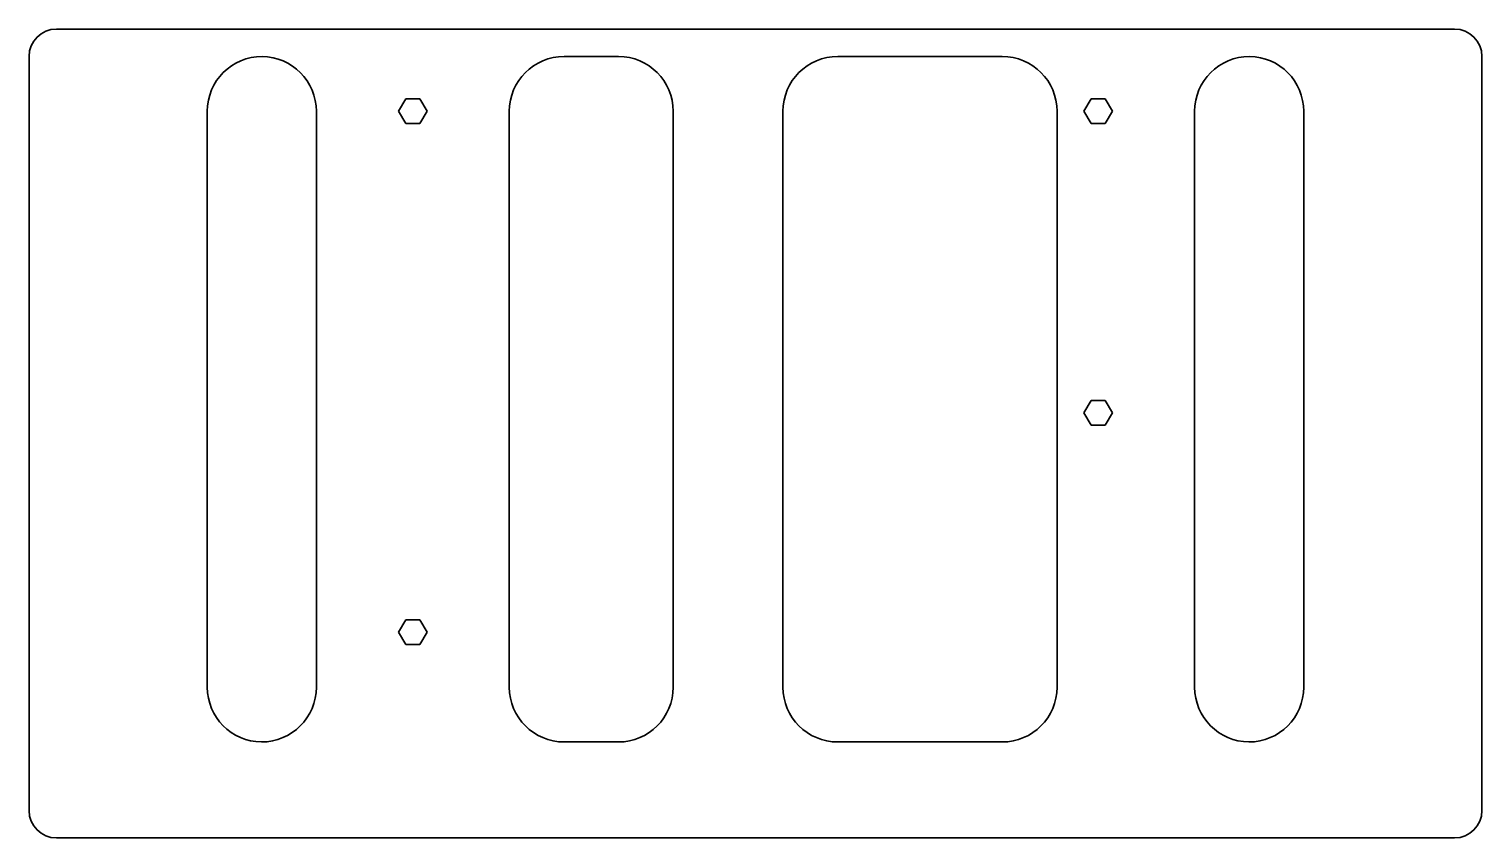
# Model space of a CAD drawing. Header units: inches. Extents: x 0 to 530, y 0 to 295.
import ezdxf

# ---------------------------------------------------------------- set-up
doc = ezdxf.new("R2010")
doc.units = ezdxf.units.IN
doc.header["$MEASUREMENT"] = 0
doc.layers.add('SIMUMAK Visible (ISO)', color=7, linetype='Continuous', lineweight=35)

# ---------------------------------------------------------------- blocks, each defined once
blk = doc.blocks.new('SMB-01-SOPVAR-02_Sheet_10_SMB-01-SOPVAR-02')
at = {"layer": 'SIMUMAK Visible (ISO)'}
for p, q in [((-255, 147.5), (255, 147.5)), ((-265, -137.5), (-265, 137.5)), ((-69.8, 137.5), (-50, 137.5)), ((30, 137.5), (90, 137.5)), ((265, 137.5), (265, -137.5)), ((-130.2, 117.5), (-127.6, 122)), ((-127.6, 122), (-122.4, 122)), ((-122.4, 122), (-119.8, 117.5)), ((119.8, 117.5), (122.4, 122)), ((122.4, 122), (127.6, 122)), ((127.6, 122), (130.2, 117.5)), ((-200, -92.5), (-200, 117.5)), ((-160.2, 117.5), (-160.2, -92.5)), ((-127.6, 113), (-130.2, 117.5)), ((-119.8, 117.5), (-122.4, 113)), ((-89.8, -92.5), (-89.8, 117.5)), ((-30, -92.5), (-30, 117.5)), ((10, 117.5), (10, -92.5)), ((110, 117.5), (110, -92.5)), ((122.4, 113), (119.8, 117.5)), ((130.2, 117.5), (127.6, 113)), ((160.2, -92.5), (160.2, 117.5)), ((200, 117.5), (200, -92.5)), ((-122.4, 113), (-127.6, 113)), ((127.6, 113), (122.4, 113)), ((119.8, 7.5), (122.4, 12)), ((122.4, 12), (127.6, 12)), ((127.6, 12), (130.2, 7.5)), ((122.4, 3), (119.8, 7.5)), ((130.2, 7.5), (127.6, 3)), ((127.6, 3), (122.4, 3)), ((-130.2, -72.5), (-127.6, -68)), ((-127.6, -68), (-122.4, -68)), ((-122.4, -68), (-119.8, -72.5)), ((-127.6, -77), (-130.2, -72.5)), ((-119.8, -72.5), (-122.4, -77)), ((-122.4, -77), (-127.6, -77)), ((-50, -112.5), (-69.8, -112.5)), ((90, -112.5), (30, -112.5)), ((255, -147.5), (-255, -147.5))]:
    blk.add_line(p, q, dxfattribs=at)
at = {"layer": 'SIMUMAK Visible (ISO)', "extrusion": (0, 0, -1)}
for centre, start, end in [((255, 137.5), 0, 90), ((-255, 137.5), 90, 180), ((255, -137.5), 270, 360), ((-255, -137.5), 180, 270)]:
    blk.add_arc(centre, 10, start, end, dxfattribs=at)
at = {"layer": 'SIMUMAK Visible (ISO)'}
for centre, start, end in [((-180, 117.5), 90, 180), ((-180.2, 117.5), 0, 89.4381), ((-69.8, 117.5), 90, 180), ((-50, 117.5), 360, 90), ((30, 117.5), 90, 180), ((90, 117.5), 0, 90), ((180.2, 117.5), 90, 180), ((180, 117.5), 0, 89.4381), ((-180, -92.5), 180, 269.4381), ((-180.2, -92.5), 270, 360), ((-69.8, -92.5), 180, 270), ((-50, -92.5), 270, 0), ((30, -92.5), 180, 270), ((90, -92.5), 270, 0), ((180.2, -92.5), 180, 269.4381), ((180, -92.5), 270, 0)]:
    blk.add_arc(centre, 20, start, end, dxfattribs=at)

msp = doc.modelspace()

# ---------------------------------------------------------------- block references
msp.add_blockref('SMB-01-SOPVAR-02_Sheet_10_SMB-01-SOPVAR-02', (265, 147.5))

doc.saveas('drawing.dxf')
